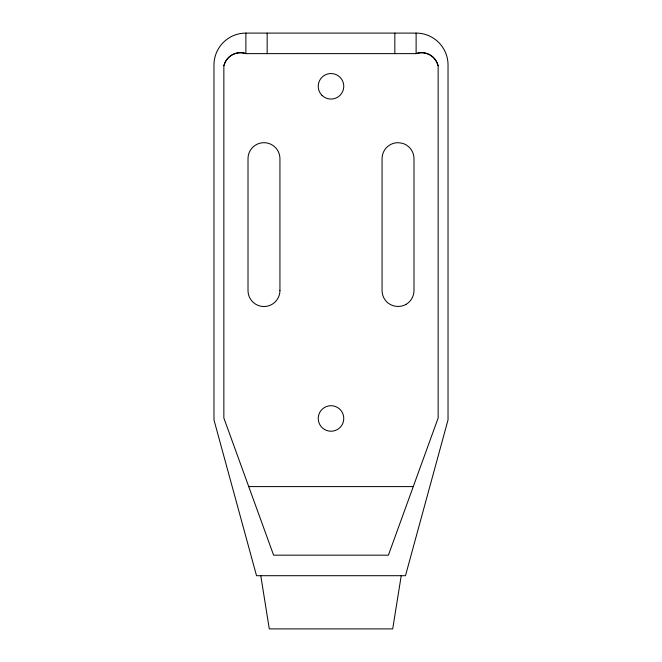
<?xml version="1.0" encoding="UTF-8"?>
<svg xmlns="http://www.w3.org/2000/svg" width="662" height="662" viewBox="0 0 662 662"><rect width="100%" height="100%" fill="white"/><g stroke="black" fill="none" stroke-linecap="round" stroke-linejoin="round"><path stroke-width="0.99" d="M401.222 575.7L392.707 628.9L269.293 628.9L260.778 575.7M223.855 65.687L224.948 62.708A16.707 16.707 0 0 1 242.788 52.935L245.883 53.63L416.117 53.63L419.212 52.935A16.707 16.707 0 0 1 437.052 62.708L438.145 65.687L438.145 418.012L388.395 555.178L273.605 555.178L223.855 418.012L223.855 65.687L225.014 62.65A17.096 17.096 0 0 1 243.393 52.886L246.554 53.63M415.446 53.63L418.607 52.886A17.096 17.096 0 0 1 436.986 62.65L438.145 65.687M245.883 33.1L416.117 33.1A31.917 31.917 0 0 1 448.033 65.017L448.033 419.89L405.475 575.7L256.525 575.7L213.967 419.89L213.967 65.017A31.917 31.917 0 0 1 245.883 33.1L245.883 53.63M248.73 486.595L413.27 486.595M416.117 33.1L416.117 53.63M394.833 33.1L394.833 53.63M267.167 33.1L267.167 53.63M406.005 304.388C399.881 307.888 391.763 306.812 386.74 301.855A15.962 15.962 0 0 1 382.065 290.568L382.065 158.64A15.962 15.962 0 0 1 398.028 142.686L402.157 143.232A15.962 15.962 0 0 1 413.99 158.64L413.99 290.568A15.962 15.962 0 0 1 406.005 304.388M279.935 290.568L279.935 158.64A15.962 15.962 0 0 0 263.973 142.686A15.962 15.962 0 0 0 248.01 158.64L248.01 290.568A15.962 15.962 0 0 0 263.973 306.531A15.962 15.962 0 0 0 279.935 290.568M324.62 429.522A12.768 12.768 0 0 0 343.768 418.467A12.768 12.768 0 0 0 324.62 407.411A12.768 12.768 0 0 0 324.62 429.522M321.972 95.328A12.768 12.768 0 0 0 343.33 89.602A12.768 12.768 0 0 0 327.698 73.962A12.768 12.768 0 0 0 321.972 95.328"/></g></svg>
